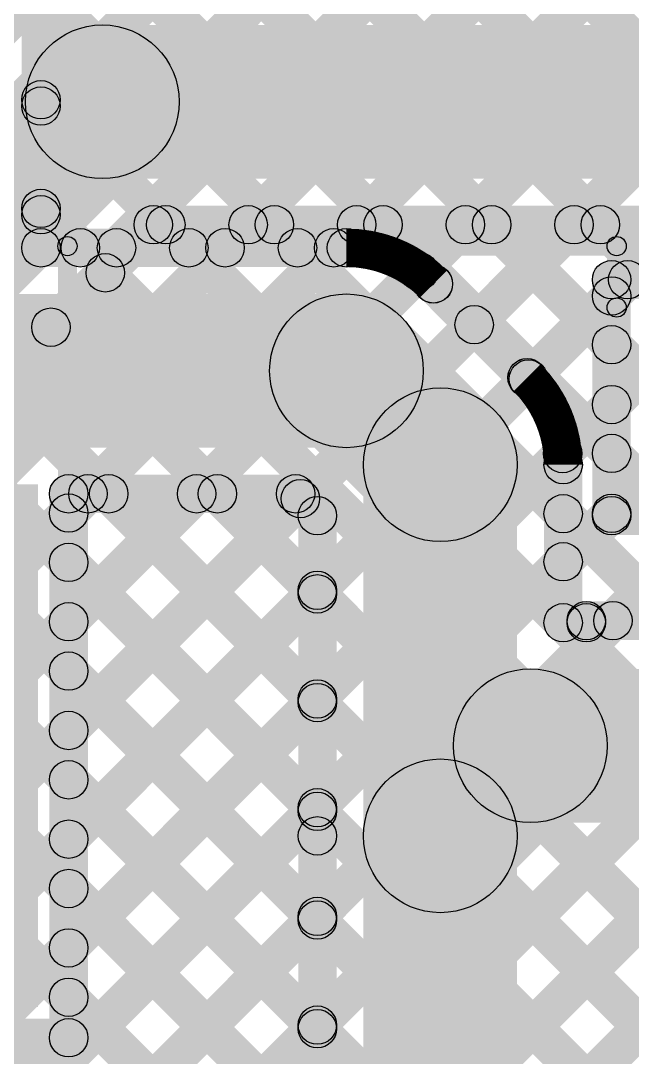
# Model space of a CAD drawing. Header units: millimetres. Extents: x -0.08 to 3.07, y -0.08 to 2.73.
# Drawn here: x 0.9878 to 1.147, y 0.7334 to 1.0031 of the extents above; entities that cross this region are included whole.
import ezdxf

# ---------------------------------------------------------------- set-up
doc = ezdxf.new("R2010")
doc.units = ezdxf.units.MM
doc.header["$MEASUREMENT"] = 0
for name, color, linetype in [('BottomLayer', 5, 'Continuous'), ('TopLayer', 1, 'Continuous'), ('TopOverlay', 2, 'Continuous'), ('TopPaste', 8, 'Continuous'), ('TopSolder', 216, 'Continuous')]:
    doc.layers.add(name, color=color, linetype=linetype)

# ---------------------------------------------------------------- blocks, each defined once
blk = doc.blocks.new('NZT660A_36')
at = {"layer": 'TopLayer'}
blk.add_hatch(color=1, dxfattribs=at).paths.add_polyline_path([(-0.06398, 0.15748), (0.06398, 0.15748), (0.06398, 0.08268), (-0.06398, 0.08268)])
at = {"layer": 'TopOverlay'}
for points in [[(-0.13, 0.0685), (-0.13, 0.0735), (0.13, 0.0735), (0.13, 0.0685)], [(0.1275, 0.071), (0.1325, 0.071), (0.1325, -0.072), (0.1275, -0.072)], [(0.114, -0.0745), (0.114, -0.0695), (0.13, -0.0695), (0.13, -0.0745)]]:
    blk.add_hatch(color=2, dxfattribs=at).paths.add_polyline_path(points)
h = blk.add_hatch(color=2, dxfattribs=at)
edge = h.paths.add_edge_path()
edge.add_arc((0.13, 0.071), 0.0025, 0, 360)
h = blk.add_hatch(color=2, dxfattribs=at)
edge = h.paths.add_edge_path()
edge.add_arc((0.13, 0.071), 0.0025, 0, 360)
h = blk.add_hatch(color=2, dxfattribs=at)
edge = h.paths.add_edge_path()
edge.add_arc((0.114, -0.072), 0.0025, 0, 360)
h = blk.add_hatch(color=2, dxfattribs=at)
edge = h.paths.add_edge_path()
edge.add_arc((0.13, -0.072), 0.0025, 0, 360)
h = blk.add_hatch(color=2, dxfattribs=at)
edge = h.paths.add_edge_path()
edge.add_arc((0.13, -0.072), 0.0025, 0, 360)
at = {"layer": 'TopPaste'}
blk.add_hatch(color=8, dxfattribs=at).paths.add_polyline_path([(-0.06398, 0.15748), (0.06398, 0.15748), (0.06398, 0.08268), (-0.06398, 0.08268)])
at = {"layer": 'TopSolder'}
blk.add_hatch(color=216, dxfattribs=at).paths.add_polyline_path([(-0.06798, 0.16148), (0.06798, 0.16148), (0.06798, 0.07868), (-0.06798, 0.07868)])
at = {"layer": 'TopOverlay'}
for centre in [(0.13, 0.071), (0.13, 0.071), (0.114, -0.072), (0.13, -0.072), (0.13, -0.072)]:
    blk.add_circle(centre, 0.0025, dxfattribs=at)

msp = doc.modelspace()

# ---------------------------------------------------------------- hatches: boundary and pattern name
at = {"layer": 'BottomLayer'}
for points in [[(0.82433, 0.83551), (0.79605, 0.8638), (0.97539, 1.04314), (1.00367, 1.01486)], [(1.009, 0.962), (1.009, 1.002), (1.582, 1.002), (1.582, 0.962)], [(0.94914, 0.89386), (0.92086, 0.92214), (0.99486, 0.99614), (1.02314, 0.96786)], [(1.02225, 0.945), (1.02225, 0.955), (1.268, 0.955), (1.268, 0.945)], [(0.9695, 0.66746), (0.96242, 0.67454), (1.24142, 0.95354), (1.2485, 0.94646)], [(0.97041, 0.69667), (0.96334, 0.70374), (1.21314, 0.95354), (1.22021, 0.94646)], [(0.97054, 0.86649), (0.96346, 0.87357), (1.04343, 0.95354), (1.05051, 0.94646)], [(0.97054, 0.83821), (0.96346, 0.84528), (1.07172, 0.95354), (1.07879, 0.94646)], [(0.97054, 0.89121), (0.96346, 0.89828), (1.01872, 0.95354), (1.02579, 0.94646)], [(0.97054, 0.72507), (0.96346, 0.73214), (1.18486, 0.95354), (1.19193, 0.94646)], [(0.97054, 0.78164), (0.96346, 0.78871), (1.12829, 0.95354), (1.13536, 0.94646)], [(0.97054, 0.80993), (0.96346, 0.817), (1.1, 0.95354), (1.10707, 0.94646)], [(0.97054, 0.75336), (0.96346, 0.76043), (1.15657, 0.95354), (1.16364, 0.94646)], [(1.022, 0.94646), (1.02907, 0.95354), (1.23948, 0.74312), (1.23241, 0.73605)], [(1.05028, 0.94646), (1.05735, 0.95354), (1.26235, 0.74854), (1.25528, 0.74146)], [(1.07856, 0.94646), (1.08564, 0.95354), (1.23654, 0.80264), (1.22946, 0.79556)], [(1.10685, 0.94646), (1.11392, 0.95354), (1.23654, 0.83092), (1.22946, 0.82385)], [(1.13513, 0.94646), (1.1422, 0.95354), (1.23654, 0.8592), (1.22946, 0.85213)], [(0.99778, 0.66746), (0.99071, 0.67454), (1.26446, 0.94829), (1.27154, 0.94122)], [(1.00622, 0.93396), (1.01329, 0.94103), (1.23193, 0.72238), (1.22486, 0.71531)], [(0.99207, 0.91982), (0.99914, 0.92689), (1.2515, 0.67454), (1.24443, 0.66746)], [(1.02606, 0.66746), (1.01899, 0.67454), (1.26446, 0.92001), (1.27154, 0.91294)], [(0.97793, 0.90568), (0.985, 0.91275), (1.22321, 0.67454), (1.21614, 0.66746)], [(0.96379, 0.89153), (0.97086, 0.89861), (1.19493, 0.67454), (1.18786, 0.66746)], [(0.96346, 0.86357), (0.97054, 0.87065), (1.16665, 0.67454), (1.15957, 0.66746)], [(1.05435, 0.66746), (1.04728, 0.67454), (1.22946, 0.85672), (1.23654, 0.84965)], [(0.96346, 0.83529), (0.97054, 0.84236), (1.13836, 0.67454), (1.13129, 0.66746)], [(1.08263, 0.66746), (1.07556, 0.67454), (1.22946, 0.82844), (1.23654, 0.82137)], [(0.96346, 0.80701), (0.97054, 0.81408), (1.11008, 0.67454), (1.10301, 0.66746)], [(0.96346, 0.77872), (0.97054, 0.78579), (1.08179, 0.67454), (1.07472, 0.66746)], [(0.96346, 0.75044), (0.97054, 0.75751), (1.05351, 0.67454), (1.04644, 0.66746)]]:
    msp.add_hatch(color=5, dxfattribs=at).paths.add_polyline_path(points)
h = msp.add_hatch(color=5, dxfattribs=at)
edge = h.paths.add_edge_path()
edge.add_arc((1.009, 0.982), 0.02, 0, 360)
h = msp.add_hatch(color=5, dxfattribs=at)
edge = h.paths.add_edge_path()
edge.add_arc((1.009, 0.982), 0.02, 0, 360)
h = msp.add_hatch(color=5, dxfattribs=at)
edge = h.paths.add_edge_path()
edge.add_arc((1.02225, 0.95), 0.005, 0, 360)
h = msp.add_hatch(color=5, dxfattribs=at)
edge = h.paths.add_edge_path()
edge.add_arc((1.02225, 0.95), 0.005, 0, 360)
h = msp.add_hatch(color=5, dxfattribs=at)
edge = h.paths.add_edge_path()
edge.add_arc((1.02553, 0.95), 0.005, 0, 360)
h = msp.add_hatch(color=5, dxfattribs=at)
edge = h.paths.add_edge_path()
edge.add_arc((1.04697, 0.95), 0.005, 0, 360)
h = msp.add_hatch(color=5, dxfattribs=at)
edge = h.paths.add_edge_path()
edge.add_arc((1.05382, 0.95), 0.005, 0, 360)
h = msp.add_hatch(color=5, dxfattribs=at)
edge = h.paths.add_edge_path()
edge.add_arc((1.07525, 0.95), 0.005, 0, 360)
h = msp.add_hatch(color=5, dxfattribs=at)
edge = h.paths.add_edge_path()
edge.add_arc((1.0821, 0.95), 0.005, 0, 360)
h = msp.add_hatch(color=5, dxfattribs=at)
edge = h.paths.add_edge_path()
edge.add_arc((1.10354, 0.95), 0.005, 0, 360)
h = msp.add_hatch(color=5, dxfattribs=at)
edge = h.paths.add_edge_path()
edge.add_arc((1.11038, 0.95), 0.005, 0, 360)
h = msp.add_hatch(color=5, dxfattribs=at)
edge = h.paths.add_edge_path()
edge.add_arc((1.13182, 0.95), 0.005, 0, 360)
h = msp.add_hatch(color=5, dxfattribs=at)
edge = h.paths.add_edge_path()
edge.add_arc((1.13867, 0.95), 0.005, 0, 360)
h = msp.add_hatch(color=5, dxfattribs=at)
edge = h.paths.add_edge_path()
edge.add_arc((1.00975, 0.9375), 0.005, 0, 360)
h = msp.add_hatch(color=5, dxfattribs=at)
edge = h.paths.add_edge_path()
edge.add_arc((0.99561, 0.92335), 0.005, 0, 360)
at = {"layer": 'TopLayer'}
for points in [[(1.14934, 0.93217), (1.14227, 0.93924), (1.31457, 1.11154), (1.32164, 1.10446)], [(0.99654, 0.94906), (0.98946, 0.95613), (1.07404, 1.04071), (1.08111, 1.03364)], [(0.99654, 0.97735), (0.98946, 0.98442), (1.04576, 1.04071), (1.05283, 1.03364)], [(0.99139, 1.03364), (0.99846, 1.04071), (1.14513, 0.89404), (1.13806, 0.88697)], [(1.01967, 1.03364), (1.02674, 1.04071), (1.14513, 0.92232), (1.13806, 0.91525)], [(1.04796, 1.03364), (1.05503, 1.04071), (1.1565, 0.93924), (1.14943, 0.93217)], [(1.07624, 1.03364), (1.08331, 1.04071), (1.18479, 0.93924), (1.17772, 0.93217)], [(0.998, 0.944), (0.988, 0.944), (0.988, 1.03718), (0.998, 1.03718)], [(1.01622, 0.94046), (1.00915, 0.94754), (1.09946, 1.03785), (1.10654, 1.03078)], [(1.04451, 0.94046), (1.03743, 0.94754), (1.12643, 1.03654), (1.13351, 1.02946)], [(1.07279, 0.94046), (1.06572, 0.94754), (1.15472, 1.03654), (1.16179, 1.02946)], [(1.09494, 0.93433), (1.08787, 0.9414), (1.183, 1.03654), (1.19007, 1.02946)], [(1.10936, 0.92046), (1.10229, 0.92754), (1.21129, 1.03654), (1.21836, 1.02946)], [(1.1087, 1.02946), (1.11577, 1.03654), (1.21307, 0.93924), (1.206, 0.93217)], [(0.98946, 1.00728), (0.99654, 1.01435), (1.06335, 0.94754), (1.05628, 0.94046)], [(0.98946, 0.979), (0.99654, 0.98607), (1.03507, 0.94754), (1.028, 0.94046)], [(0.98946, 0.95071), (0.99654, 0.95778), (1.00678, 0.94754), (0.99971, 0.94046)], [(0.993, 0.939), (0.993, 0.949), (1.07257, 0.949), (1.07257, 0.939)], [(1.14513, 0.92796), (1.13806, 0.93503), (1.14227, 0.93924), (1.14934, 0.93217)], [(1.1416, 0.9307), (1.1416, 0.9407), (1.2404, 0.9407), (1.2404, 0.9307)], [(1.09169, 0.93106), (1.09876, 0.93814), (1.12314, 0.91376), (1.11606, 0.90669)], [(1.1235, 0.90632), (1.11643, 0.91339), (1.13806, 0.93503), (1.14513, 0.92796)], [(1.1466, 0.8743), (1.1366, 0.8743), (1.1366, 0.9357), (1.1466, 0.9357)], [(0.927, 0.892), (0.927, 0.932), (1.07257, 0.932), (1.07257, 0.892)], [(1.05843, 0.89786), (1.08671, 0.92614), (1.11114, 0.90171), (1.08286, 0.87343)], [(1.1324, 0.88694), (1.12533, 0.89401), (1.13806, 0.90674), (1.14513, 0.89967)], [(1.117, 0.791), (1.077, 0.791), (1.077, 0.88757), (1.117, 0.88757)], [(1.134, 0.84645), (1.124, 0.84645), (1.124, 0.88757), (1.134, 0.88757)], [(1.00024, 0.875), (1.00024, 0.885), (1.05931, 0.885), (1.05931, 0.875)], [(1.00378, 0.87145), (0.99671, 0.87853), (1.00172, 0.88354), (1.00879, 0.87646)], [(1.00378, 0.84317), (0.99671, 0.85024), (1.03, 0.88354), (1.03707, 0.87646)], [(1.00378, 0.81489), (0.99671, 0.82196), (1.05703, 0.88228), (1.0641, 0.87521)], [(1.00714, 0.87646), (1.01421, 0.88354), (1.06854, 0.82921), (1.06146, 0.82214)], [(1.03543, 0.87646), (1.0425, 0.88354), (1.06854, 0.8575), (1.06146, 0.85043)], [(1.05578, 0.87646), (1.06285, 0.88354), (1.06854, 0.87785), (1.06146, 0.87078)], [(1.00524, 0.73847), (0.99524, 0.73847), (0.99524, 0.88), (1.00524, 0.88)], [(1.1416, 0.8693), (1.1416, 0.8793), (1.2404, 0.8793), (1.2404, 0.8693)], [(1.13254, 0.85879), (1.12546, 0.86586), (1.13806, 0.87846), (1.14513, 0.87139)], [(1.12546, 0.87128), (1.13254, 0.87835), (1.16035, 0.85054), (1.15328, 0.84346)], [(1.1455, 0.84346), (1.13842, 0.85054), (1.16572, 0.87783), (1.17279, 0.87076)], [(1.07, 0.791), (1.06, 0.791), (1.06, 0.87431), (1.07, 0.87431)], [(0.99671, 0.85861), (1.00378, 0.86569), (1.06854, 0.80093), (1.06146, 0.79386)], [(1.00378, 0.7866), (0.99671, 0.79367), (1.06146, 0.85843), (1.06854, 0.85136)], [(1.129, 0.84145), (1.129, 0.85145), (1.13502, 0.85145), (1.13502, 0.84145)], [(1.13502, 0.842), (1.13502, 0.852), (1.24213, 0.852), (1.24213, 0.842)], [(0.99671, 0.83033), (1.00378, 0.8374), (1.06854, 0.77265), (1.06146, 0.76557)], [(1.12045, 0.79445), (1.12045, 0.83445), (1.1736, 0.83445), (1.1736, 0.79445)], [(1.00378, 0.75832), (0.99671, 0.76539), (1.06146, 0.83014), (1.06854, 0.82307)], [(1.11114, 0.77686), (1.08286, 0.80514), (1.10631, 0.82859), (1.13459, 0.80031)], [(0.99671, 0.80205), (1.00378, 0.80912), (1.06854, 0.74436), (1.06146, 0.73729)], [(0.96654, 0.69279), (0.95946, 0.69986), (1.06146, 0.80186), (1.06854, 0.79479)], [(1.07, 0.67243), (1.06, 0.67243), (1.06, 0.791), (1.07, 0.791)], [(1.117, 0.67243), (1.077, 0.67243), (1.077, 0.791), (1.117, 0.791)], [(0.99671, 0.77376), (1.00378, 0.78083), (1.06854, 0.71608), (1.06146, 0.70901)], [(0.94254, 0.6405), (0.93546, 0.64758), (1.06146, 0.77358), (1.06854, 0.7665)], [(0.99671, 0.74548), (1.00378, 0.75255), (1.06854, 0.68779), (1.06146, 0.68072)], [(0.94254, 0.61222), (0.93546, 0.61929), (1.06146, 0.74529), (1.06854, 0.73822)], [(0.963, 0.73347), (0.963, 0.74347), (1.00024, 0.74347), (1.00024, 0.73347)], [(0.97896, 0.73494), (0.98604, 0.74201), (1.24549, 0.48255), (1.23842, 0.47548)]]:
    msp.add_hatch(color=1, dxfattribs=at).paths.add_polyline_path(points)
h = msp.add_hatch(color=1, dxfattribs=at)
edge = h.paths.add_edge_path()
edge.add_arc((0.993, 0.98253), 0.005, 0, 360)
h = msp.add_hatch(color=1, dxfattribs=at)
edge = h.paths.add_edge_path()
edge.add_arc((0.993, 0.98088), 0.005, 0, 360)
h = msp.add_hatch(color=1, dxfattribs=at)
edge = h.paths.add_edge_path()
edge.add_arc((0.993, 0.95425), 0.005, 0, 360)
h = msp.add_hatch(color=1, dxfattribs=at)
edge = h.paths.add_edge_path()
edge.add_arc((0.993, 0.9526), 0.005, 0, 360)
h = msp.add_hatch(color=1, dxfattribs=at)
edge = h.paths.add_edge_path()
edge.add_arc((0.993, 0.944), 0.005, 0, 360)
h = msp.add_hatch(color=1, dxfattribs=at)
edge = h.paths.add_edge_path()
edge.add_arc((0.993, 0.944), 0.005, 0, 360)
h = msp.add_hatch(color=1, dxfattribs=at)
edge = h.paths.add_edge_path()
edge.add_arc((1.00325, 0.944), 0.005, 0, 360)
h = msp.add_hatch(color=1, dxfattribs=at)
edge = h.paths.add_edge_path()
edge.add_arc((1.01269, 0.944), 0.005, 0, 360)
h = msp.add_hatch(color=1, dxfattribs=at)
edge = h.paths.add_edge_path()
edge.add_arc((1.03153, 0.944), 0.005, 0, 360)
h = msp.add_hatch(color=1, dxfattribs=at)
edge = h.paths.add_edge_path()
edge.add_arc((1.04097, 0.944), 0.005, 0, 360)
h = msp.add_hatch(color=1, dxfattribs=at)
edge = h.paths.add_edge_path()
edge.add_arc((1.05982, 0.944), 0.005, 0, 360)
h = msp.add_hatch(color=1, dxfattribs=at)
edge = h.paths.add_edge_path()
edge.add_arc((1.06925, 0.944), 0.005, 0, 360)
h = msp.add_hatch(color=1, dxfattribs=at)
edge = h.paths.add_edge_path()
edge.add_arc((1.07257, 0.944), 0.005, 0, 360)
h = msp.add_hatch(color=1, dxfattribs=at)
edge = h.paths.add_edge_path()
edge.add_arc((1.07257, 0.944), 0.005, 0, 360)
h = msp.add_hatch(color=1, dxfattribs=at)
edge = h.paths.add_edge_path()
edge.add_arc((1.07257, 0.944), 0.005, 0, 360)
h = msp.add_hatch(color=1, dxfattribs=at)
edge = h.paths.add_edge_path()
edge.add_arc((1.09141, 0.93787), 0.005, 0, 360)
h = msp.add_hatch(color=1, dxfattribs=at)
edge = h.paths.add_edge_path()
edge.add_arc((1.0952, 0.93463), 0.005, 0, 360)
h = msp.add_hatch(color=1, dxfattribs=at)
edge = h.paths.add_edge_path()
edge.add_arc((1.09522, 0.9346), 0.005, 0, 360)
h = msp.add_hatch(color=1, dxfattribs=at)
edge = h.paths.add_edge_path()
edge.add_arc((1.09522, 0.9346), 0.005, 0, 360)
h = msp.add_hatch(color=1, dxfattribs=at)
edge = h.paths.add_edge_path()
edge.add_arc((1.1416, 0.9357), 0.005, 0, 360)
h = msp.add_hatch(color=1, dxfattribs=at)
edge = h.paths.add_edge_path()
edge.add_arc((1.1416, 0.9357), 0.005, 0, 360)
h = msp.add_hatch(color=1, dxfattribs=at)
edge = h.paths.add_edge_path()
edge.add_arc((1.14581, 0.9357), 0.005, 0, 360)
h = msp.add_hatch(color=1, dxfattribs=at)
edge = h.paths.add_edge_path()
edge.add_arc((1.14581, 0.9357), 0.005, 0, 360)
h = msp.add_hatch(color=1, dxfattribs=at)
edge = h.paths.add_edge_path()
edge.add_arc((1.1416, 0.93149), 0.005, 0, 360)
h = msp.add_hatch(color=1, dxfattribs=at)
edge = h.paths.add_edge_path()
edge.add_arc((1.1416, 0.93149), 0.005, 0, 360)
h = msp.add_hatch(color=1, dxfattribs=at)
edge = h.paths.add_edge_path()
edge.add_arc((1.07257, 0.912), 0.02, 0, 360)
h = msp.add_hatch(color=1, dxfattribs=at)
edge = h.paths.add_edge_path()
edge.add_arc((1.07257, 0.912), 0.02, 0, 360)
h = msp.add_hatch(color=1, dxfattribs=at)
edge = h.paths.add_edge_path()
edge.add_arc((1.10582, 0.924), 0.005, 0, 360)
h = msp.add_hatch(color=1, dxfattribs=at)
edge = h.paths.add_edge_path()
edge.add_arc((1.1416, 0.91879), 0.005, 0, 360)
h = msp.add_hatch(color=1, dxfattribs=at)
edge = h.paths.add_edge_path()
edge.add_arc((1.1196, 0.91022), 0.005, 0, 360)
h = msp.add_hatch(color=1, dxfattribs=at)
edge = h.paths.add_edge_path()
edge.add_arc((1.1196, 0.91022), 0.005, 0, 360)
h = msp.add_hatch(color=1, dxfattribs=at)
edge = h.paths.add_edge_path()
edge.add_arc((1.11963, 0.9102), 0.005, 0, 360)
h = msp.add_hatch(color=1, dxfattribs=at)
edge = h.paths.add_edge_path()
edge.add_arc((1.11996, 0.90986), 0.005, 0, 360)
h = msp.add_hatch(color=1, dxfattribs=at)
edge = h.paths.add_edge_path()
edge.add_arc((1.097, 0.88757), 0.02, 0, 360)
h = msp.add_hatch(color=1, dxfattribs=at)
edge = h.paths.add_edge_path()
edge.add_arc((1.097, 0.88757), 0.02, 0, 360)
h = msp.add_hatch(color=1, dxfattribs=at)
edge = h.paths.add_edge_path()
edge.add_arc((1.1416, 0.90321), 0.005, 0, 360)
h = msp.add_hatch(color=1, dxfattribs=at)
edge = h.paths.add_edge_path()
edge.add_arc((1.12887, 0.89048), 0.005, 0, 360)
h = msp.add_hatch(color=1, dxfattribs=at)
edge = h.paths.add_edge_path()
edge.add_arc((1.1416, 0.8905), 0.005, 0, 360)
h = msp.add_hatch(color=1, dxfattribs=at)
edge = h.paths.add_edge_path()
edge.add_arc((1.129, 0.88757), 0.005, 0, 360)
h = msp.add_hatch(color=1, dxfattribs=at)
edge = h.paths.add_edge_path()
edge.add_arc((1.129, 0.88757), 0.005, 0, 360)
h = msp.add_hatch(color=1, dxfattribs=at)
edge = h.paths.add_edge_path()
edge.add_arc((1.129, 0.88757), 0.005, 0, 360)
h = msp.add_hatch(color=1, dxfattribs=at)
edge = h.paths.add_edge_path()
edge.add_arc((1.00024, 0.88), 0.005, 0, 360)
h = msp.add_hatch(color=1, dxfattribs=at)
edge = h.paths.add_edge_path()
edge.add_arc((1.00024, 0.88), 0.005, 0, 360)
h = msp.add_hatch(color=1, dxfattribs=at)
edge = h.paths.add_edge_path()
edge.add_arc((1.00525, 0.88), 0.005, 0, 360)
h = msp.add_hatch(color=1, dxfattribs=at)
edge = h.paths.add_edge_path()
edge.add_arc((1.01068, 0.88), 0.005, 0, 360)
h = msp.add_hatch(color=1, dxfattribs=at)
edge = h.paths.add_edge_path()
edge.add_arc((1.03354, 0.88), 0.005, 0, 360)
h = msp.add_hatch(color=1, dxfattribs=at)
edge = h.paths.add_edge_path()
edge.add_arc((1.03896, 0.88), 0.005, 0, 360)
h = msp.add_hatch(color=1, dxfattribs=at)
edge = h.paths.add_edge_path()
edge.add_arc((1.05931, 0.88), 0.005, 0, 360)
h = msp.add_hatch(color=1, dxfattribs=at)
edge = h.paths.add_edge_path()
edge.add_arc((1.05931, 0.88), 0.005, 0, 360)
h = msp.add_hatch(color=1, dxfattribs=at)
edge = h.paths.add_edge_path()
edge.add_arc((1.06057, 0.87875), 0.005, 0, 360)
h = msp.add_hatch(color=1, dxfattribs=at)
edge = h.paths.add_edge_path()
edge.add_arc((1.00024, 0.87499), 0.005, 0, 360)
h = msp.add_hatch(color=1, dxfattribs=at)
edge = h.paths.add_edge_path()
edge.add_arc((1.065, 0.87431), 0.005, 0, 360)
h = msp.add_hatch(color=1, dxfattribs=at)
edge = h.paths.add_edge_path()
edge.add_arc((1.065, 0.87431), 0.005, 0, 360)
h = msp.add_hatch(color=1, dxfattribs=at)
edge = h.paths.add_edge_path()
edge.add_arc((1.129, 0.87482), 0.005, 0, 360)
h = msp.add_hatch(color=1, dxfattribs=at)
edge = h.paths.add_edge_path()
edge.add_arc((1.1416, 0.87492), 0.005, 0, 360)
h = msp.add_hatch(color=1, dxfattribs=at)
edge = h.paths.add_edge_path()
edge.add_arc((1.1416, 0.8743), 0.005, 0, 360)
h = msp.add_hatch(color=1, dxfattribs=at)
edge = h.paths.add_edge_path()
edge.add_arc((1.1416, 0.8743), 0.005, 0, 360)
h = msp.add_hatch(color=1, dxfattribs=at)
edge = h.paths.add_edge_path()
edge.add_arc((1.00024, 0.86215), 0.005, 0, 360)
h = msp.add_hatch(color=1, dxfattribs=at)
edge = h.paths.add_edge_path()
edge.add_arc((1.129, 0.86232), 0.005, 0, 360)
h = msp.add_hatch(color=1, dxfattribs=at)
edge = h.paths.add_edge_path()
edge.add_arc((1.065, 0.85489), 0.005, 0, 360)
h = msp.add_hatch(color=1, dxfattribs=at)
edge = h.paths.add_edge_path()
edge.add_arc((1.065, 0.85396), 0.005, 0, 360)
h = msp.add_hatch(color=1, dxfattribs=at)
edge = h.paths.add_edge_path()
edge.add_arc((1.00024, 0.84671), 0.005, 0, 360)
h = msp.add_hatch(color=1, dxfattribs=at)
edge = h.paths.add_edge_path()
edge.add_arc((1.129, 0.84645), 0.005, 0, 360)
h = msp.add_hatch(color=1, dxfattribs=at)
edge = h.paths.add_edge_path()
edge.add_arc((1.129, 0.84645), 0.005, 0, 360)
h = msp.add_hatch(color=1, dxfattribs=at)
edge = h.paths.add_edge_path()
edge.add_arc((1.13502, 0.847), 0.005, 0, 360)
h = msp.add_hatch(color=1, dxfattribs=at)
edge = h.paths.add_edge_path()
edge.add_arc((1.13502, 0.84645), 0.005, 0, 360)
h = msp.add_hatch(color=1, dxfattribs=at)
edge = h.paths.add_edge_path()
edge.add_arc((1.14196, 0.847), 0.005, 0, 360)
h = msp.add_hatch(color=1, dxfattribs=at)
edge = h.paths.add_edge_path()
edge.add_arc((1.00024, 0.83387), 0.005, 0, 360)
h = msp.add_hatch(color=1, dxfattribs=at)
edge = h.paths.add_edge_path()
edge.add_arc((1.12045, 0.81445), 0.02, 0, 360)
h = msp.add_hatch(color=1, dxfattribs=at)
edge = h.paths.add_edge_path()
edge.add_arc((1.12045, 0.81445), 0.02, 0, 360)
h = msp.add_hatch(color=1, dxfattribs=at)
edge = h.paths.add_edge_path()
edge.add_arc((1.065, 0.82661), 0.005, 0, 360)
h = msp.add_hatch(color=1, dxfattribs=at)
edge = h.paths.add_edge_path()
edge.add_arc((1.065, 0.82568), 0.005, 0, 360)
h = msp.add_hatch(color=1, dxfattribs=at)
edge = h.paths.add_edge_path()
edge.add_arc((1.00024, 0.81842), 0.005, 0, 360)
h = msp.add_hatch(color=1, dxfattribs=at)
edge = h.paths.add_edge_path()
edge.add_arc((1.00024, 0.80558), 0.005, 0, 360)
h = msp.add_hatch(color=1, dxfattribs=at)
edge = h.paths.add_edge_path()
edge.add_arc((1.097, 0.791), 0.02, 0, 360)
h = msp.add_hatch(color=1, dxfattribs=at)
edge = h.paths.add_edge_path()
edge.add_arc((1.097, 0.791), 0.02, 0, 360)
h = msp.add_hatch(color=1, dxfattribs=at)
edge = h.paths.add_edge_path()
edge.add_arc((1.097, 0.791), 0.02, 0, 360)
h = msp.add_hatch(color=1, dxfattribs=at)
edge = h.paths.add_edge_path()
edge.add_arc((1.065, 0.79832), 0.005, 0, 360)
h = msp.add_hatch(color=1, dxfattribs=at)
edge = h.paths.add_edge_path()
edge.add_arc((1.065, 0.79739), 0.005, 0, 360)
h = msp.add_hatch(color=1, dxfattribs=at)
edge = h.paths.add_edge_path()
edge.add_arc((1.065, 0.791), 0.005, 0, 360)
h = msp.add_hatch(color=1, dxfattribs=at)
edge = h.paths.add_edge_path()
edge.add_arc((1.065, 0.791), 0.005, 0, 360)
h = msp.add_hatch(color=1, dxfattribs=at)
edge = h.paths.add_edge_path()
edge.add_arc((1.00024, 0.79014), 0.005, 0, 360)
h = msp.add_hatch(color=1, dxfattribs=at)
edge = h.paths.add_edge_path()
edge.add_arc((1.00024, 0.7773), 0.005, 0, 360)
h = msp.add_hatch(color=1, dxfattribs=at)
edge = h.paths.add_edge_path()
edge.add_arc((1.065, 0.77004), 0.005, 0, 360)
h = msp.add_hatch(color=1, dxfattribs=at)
edge = h.paths.add_edge_path()
edge.add_arc((1.065, 0.76911), 0.005, 0, 360)
h = msp.add_hatch(color=1, dxfattribs=at)
edge = h.paths.add_edge_path()
edge.add_arc((1.00024, 0.76185), 0.005, 0, 360)
h = msp.add_hatch(color=1, dxfattribs=at)
edge = h.paths.add_edge_path()
edge.add_arc((1.00024, 0.74901), 0.005, 0, 360)
h = msp.add_hatch(color=1, dxfattribs=at)
edge = h.paths.add_edge_path()
edge.add_arc((1.065, 0.74176), 0.005, 0, 360)
h = msp.add_hatch(color=1, dxfattribs=at)
edge = h.paths.add_edge_path()
edge.add_arc((1.065, 0.74083), 0.005, 0, 360)
h = msp.add_hatch(color=1, dxfattribs=at)
edge = h.paths.add_edge_path()
edge.add_arc((1.00024, 0.73847), 0.005, 0, 360)
h = msp.add_hatch(color=1, dxfattribs=at)
edge = h.paths.add_edge_path()
edge.add_arc((1.00024, 0.73847), 0.005, 0, 360)

# ---------------------------------------------------------------- linework, layer by layer
at = {"layer": 'BottomLayer'}
for centre, radius in [((1.009, 0.982), 0.02), ((1.009, 0.982), 0.02), ((1.02225, 0.95), 0.005), ((1.02225, 0.95), 0.005), ((1.02553, 0.95), 0.005), ((1.04697, 0.95), 0.005), ((1.05382, 0.95), 0.005), ((1.07525, 0.95), 0.005), ((1.0821, 0.95), 0.005), ((1.10354, 0.95), 0.005), ((1.11038, 0.95), 0.005), ((1.13182, 0.95), 0.005), ((1.13867, 0.95), 0.005), ((1.00975, 0.9375), 0.005), ((0.99561, 0.92335), 0.005)]:
    msp.add_circle(centre, radius, dxfattribs=at)
at = {"layer": 'TopLayer', "const_width": 0.01}
for points in [[(1.07257, 0.944, -0.199231), (1.09522, 0.9346)], [(1.07257, 0.944, -0.198912), (1.0952, 0.93463)], [(1.1196, 0.91022, -0.199231), (1.129, 0.88757)], [(1.11963, 0.9102, -0.198912), (1.129, 0.88757)]]:
    msp.add_lwpolyline(points, format="xyb", dxfattribs=at)
at = {"layer": 'TopLayer'}
for centre, radius in [((0.993, 0.98253), 0.005), ((0.993, 0.98088), 0.005), ((0.993, 0.95425), 0.005), ((0.993, 0.9526), 0.005), ((0.993, 0.944), 0.005), ((0.993, 0.944), 0.005), ((1.00325, 0.944), 0.005), ((1.01269, 0.944), 0.005), ((1.03153, 0.944), 0.005), ((1.04097, 0.944), 0.005), ((1.05982, 0.944), 0.005), ((1.06925, 0.944), 0.005), ((1.07257, 0.944), 0.005), ((1.07257, 0.944), 0.005), ((1.07257, 0.944), 0.005), ((1.09141, 0.93787), 0.005), ((1.0952, 0.93463), 0.005), ((1.09522, 0.9346), 0.005), ((1.09522, 0.9346), 0.005), ((1.1416, 0.9357), 0.005), ((1.1416, 0.9357), 0.005), ((1.14581, 0.9357), 0.005), ((1.14581, 0.9357), 0.005), ((1.1416, 0.93149), 0.005), ((1.1416, 0.93149), 0.005), ((1.07257, 0.912), 0.02), ((1.07257, 0.912), 0.02), ((1.10582, 0.924), 0.005), ((1.1416, 0.91879), 0.005), ((1.1196, 0.91022), 0.005), ((1.1196, 0.91022), 0.005), ((1.11963, 0.9102), 0.005), ((1.11996, 0.90986), 0.005), ((1.097, 0.88757), 0.02), ((1.097, 0.88757), 0.02), ((1.1416, 0.90321), 0.005), ((1.12887, 0.89048), 0.005), ((1.1416, 0.8905), 0.005), ((1.129, 0.88757), 0.005), ((1.129, 0.88757), 0.005), ((1.129, 0.88757), 0.005), ((1.00024, 0.88), 0.005), ((1.00024, 0.88), 0.005), ((1.00525, 0.88), 0.005), ((1.01068, 0.88), 0.005), ((1.03354, 0.88), 0.005), ((1.03896, 0.88), 0.005), ((1.05931, 0.88), 0.005), ((1.05931, 0.88), 0.005), ((1.06057, 0.87875), 0.005), ((1.00024, 0.87499), 0.005), ((1.065, 0.87431), 0.005), ((1.065, 0.87431), 0.005), ((1.129, 0.87482), 0.005), ((1.1416, 0.87492), 0.005), ((1.1416, 0.8743), 0.005), ((1.1416, 0.8743), 0.005), ((1.00024, 0.86215), 0.005), ((1.129, 0.86232), 0.005), ((1.065, 0.85489), 0.005), ((1.065, 0.85396), 0.005), ((1.00024, 0.84671), 0.005), ((1.129, 0.84645), 0.005), ((1.129, 0.84645), 0.005), ((1.13502, 0.847), 0.005), ((1.13502, 0.84645), 0.005), ((1.14196, 0.847), 0.005), ((1.00024, 0.83387), 0.005), ((1.12045, 0.81445), 0.02), ((1.12045, 0.81445), 0.02), ((1.065, 0.82661), 0.005), ((1.065, 0.82568), 0.005), ((1.00024, 0.81842), 0.005), ((1.00024, 0.80558), 0.005), ((1.097, 0.791), 0.02), ((1.097, 0.791), 0.02), ((1.097, 0.791), 0.02), ((1.065, 0.79832), 0.005), ((1.065, 0.79739), 0.005), ((1.065, 0.791), 0.005), ((1.065, 0.791), 0.005), ((1.00024, 0.79014), 0.005), ((1.00024, 0.7773), 0.005), ((1.065, 0.77004), 0.005), ((1.065, 0.76911), 0.005), ((1.00024, 0.76185), 0.005), ((1.00024, 0.74901), 0.005), ((1.065, 0.74176), 0.005), ((1.065, 0.74083), 0.005), ((1.00024, 0.73847), 0.005), ((1.00024, 0.73847), 0.005)]:
    msp.add_circle(centre, radius, dxfattribs=at)

# ---------------------------------------------------------------- block references
at = {"rotation": 90}
msp.add_blockref('NZT660A_36', (1.07092, 0.81445), dxfattribs=at)

doc.saveas('drawing.dxf')
